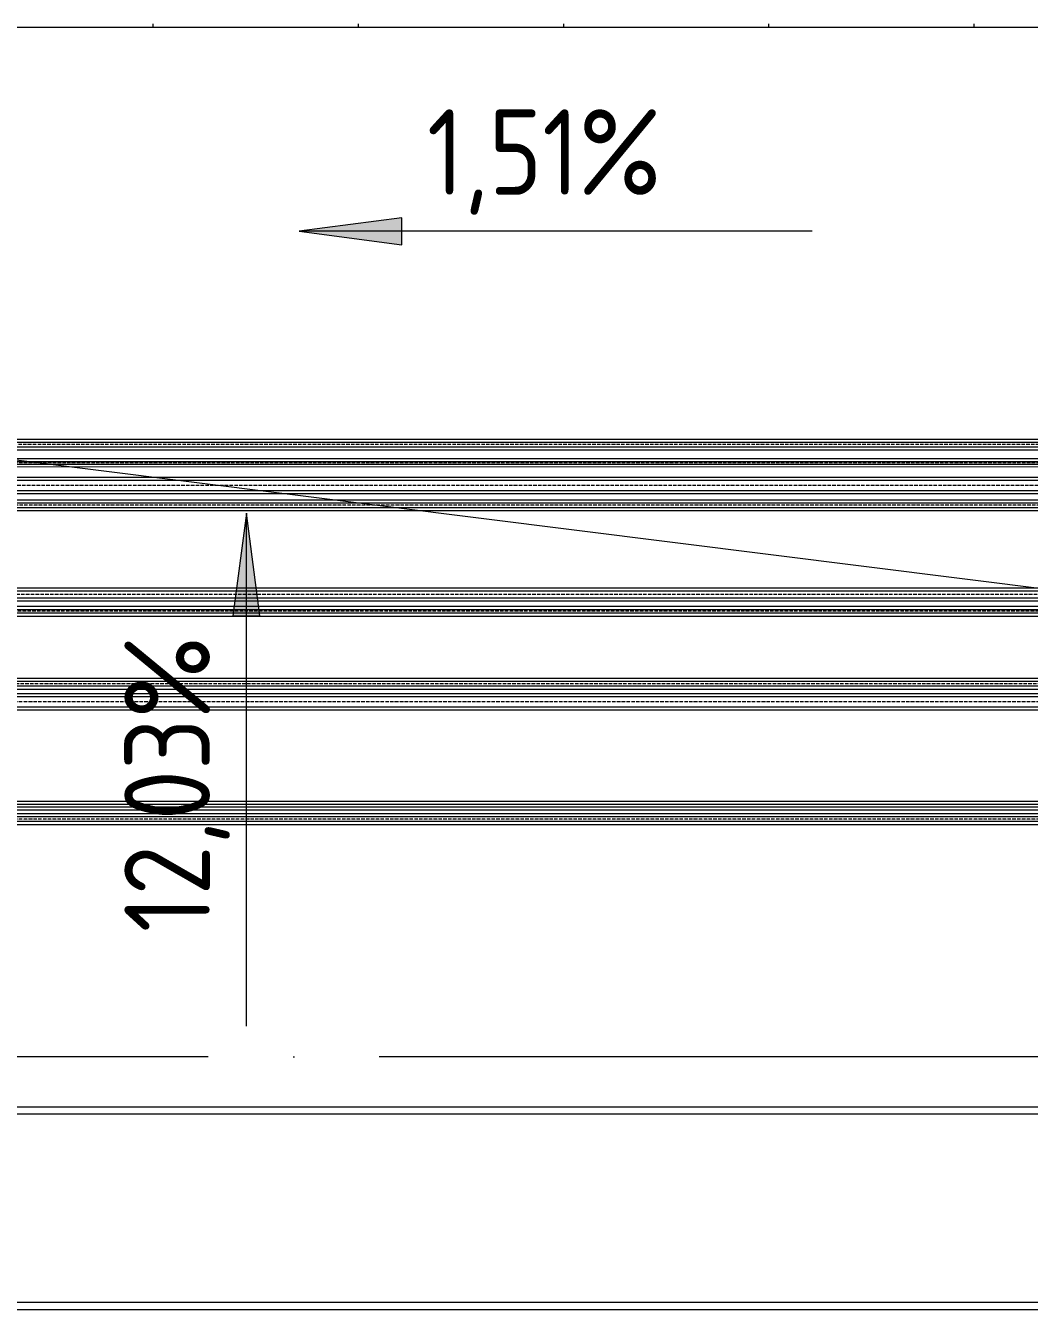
# Model space of a CAD drawing. Header units: millimetres. Extents: x -88595 to 880822, y -1054509 to -148035.
# Drawn here: x 547794 to 550728, y -247990 to -244237 of the extents above; entities that cross this region are included whole.
import ezdxf

# ---------------------------------------------------------------- set-up
doc = ezdxf.new("R2010")
doc.units = ezdxf.units.MM
doc.linetypes.add('$10$ADSK_Осевая', pattern=[14, 10, -2, 0, -2])
doc.linetypes.add('ADSK_Линия сетки', pattern=[25, 20, -2.5, 0, -2.5])
for name, color, linetype, lineweight in [('Изоляция', 7, 'Continuous', 18), ('Крыша', 7, 'Continuous', 9), ('Оборудование', 7, 'Continuous', 18), ('Ограждение', 7, 'Continuous', 9), ('Оси', 7, 'Continuous', 9), ('Размеры', 7, 'Continuous', 9), ('Трубопровод', 7, 'Continuous', 18)]:
    doc.layers.add(name, color=color, linetype=linetype, lineweight=lineweight)
doc.styles.add('GOST Common_2', font='GOST_Common.ttf', dxfattribs={"width": 0.9, "height": 350})

# ---------------------------------------------------------------- blocks, each defined once
blk = doc.blocks.new('Кровля')
at = {"layer": 'Ограждение'}
h = blk.add_hatch(dxfattribs=at)
h.set_pattern_fill('FP_24', color=256, style=0, pattern_type=2)
h.set_pattern_definition([(0, (548766.5, 672653.3), (0, 424.264), []), (90, (548766.5, 672653.3), (-600, 4e-14), [])])
h.paths.add_polyline_path([(573105.5, 682195.5), (573105.5, 682205.5), (555905.5, 682205.5), (555895.5, 682195.5), (572758.1, 682195.5)])
at = {"layer": 'Размеры'}
for points in [[(560860.4, 681599.2), (561160.4, 681559.7), (561160.4, 681638.7)], [(560860.4, 681599.2), (561160.4, 681559.7), (561160.4, 681638.7)], [(560706.4, 680775), (560666.9, 680475), (560745.9, 680475)]]:
    blk.add_hatch(color=256, dxfattribs=at).paths.add_polyline_path(points)
at = {"layer": 'Крыша'}
blk.add_line((564030.5, 680428.7), (559795.5, 680960), dxfattribs=at)
at = {"layer": 'Ограждение'}
for p, q in [((564030.5, 682195.5), (559795.5, 682195.5)), ((552426.3, 679039.7), (576176.3, 679039.7)), ((552447.5, 679018.5), (576197.5, 679018.5)), ((552997.5, 678468.5), (576747.5, 678468.5)), ((553018.7, 678447.2), (576768.7, 678447.2))]:
    blk.add_line(p, q, dxfattribs=at)
at = {"layer": 'Оси', "linetype": 'ADSK_Линия сетки', "ltscale": 100}
blk.add_line((580595.5, 679185.5), (508358.2, 679185.5), dxfattribs=at)
at = {"layer": 'Размеры'}
for p, q in [((561160.4, 681638.7), (560860.4, 681599.2)), ((561160.4, 681638.7), (560860.4, 681599.2)), ((561160.4, 681559.7), (561160.4, 681638.7)), ((561160.4, 681559.7), (561160.4, 681638.7)), ((560860.4, 681599.2), (561160.4, 681559.7)), ((560860.4, 681599.2), (561160.4, 681559.7)), ((560706.4, 680775), (560666.9, 680475)), ((560745.9, 680475), (560706.4, 680775)), ((560666.9, 680475), (560745.9, 680475))]:
    blk.add_line(p, q, dxfattribs=at)
at = {"layer": 'Размеры', "lineweight": 20}
for p, q in [((562360.4, 681599.2), (560860.4, 681599.2)), ((562360.4, 681599.2), (560860.4, 681599.2)), ((560706.4, 679275), (560706.4, 680775))]:
    blk.add_line(p, q, dxfattribs=at)
at = {"layer": 'Размеры', "style": 'GOST Common_2', "width": 0.9}
for s, rotation, p in [('1,51%%%', 360, (561234.6, 681705.9)), ('1,51%%%', 360, (561234.6, 681705.9)), ('12,03%%%', 90, (560599.7, 679549.9))]:
    blk.add_text(s, height=250, rotation=rotation, dxfattribs=at).set_placement(p)

msp = doc.modelspace()

# ---------------------------------------------------------------- linework, layer by layer
at = {"layer": 'Изоляция', "color": 134, "true_color": 0x00a6a6}
for p, q in [((553521.1, -245446.5), (540679.2, -245446.5)), ((540679.2, -245477.2), (553521.1, -245477.2)), ((555976.2, -245558), (540986.6, -245558)), ((540986.6, -245604.6), (555929.6, -245604.6)), ((557160.3, -245881.2), (541127.4, -245881.4)), ((541127.4, -245918.5), (557134.4, -245918.5)), ((558359.2, -246190.6), (540630.9, -246190.6)), ((558323.3, -246199.6), (540630.9, -246199.6)), ((540630.9, -246228.2), (558330.4, -246228.2)), ((540630.9, -246237.2), (558330.4, -246237.2)), ((554721.1, -246541.4), (540471.4, -246541.4)), ((540471.4, -246572.1), (554721.1, -246572.1))]:
    msp.add_line(p, q, dxfattribs=at)
at = {"layer": 'Изоляция', "color": 190, "true_color": 0x8000ff}
for p, q in [((540713, -245524.6), (553537, -245527.6)), ((553537, -245503.3), (540713.3, -245503.4)), ((555921.1, -245624), (540889.7, -245624)), ((540889.7, -245654.7), (555921.1, -245654.7)), ((557129.1, -245935.5), (540299.1, -245935.5)), ((540299.1, -245963), (557129.1, -245963)), ((558321.1, -246145.9), (540627.7, -246145.9)), ((540627.7, -246176.6), (558321.1, -246176.6)), ((554737, -246505.4), (540493.7, -246505.4)), ((540493.7, -246529.8), (554737, -246529.8))]:
    msp.add_line(p, q, dxfattribs=at)
at = {"layer": 'Трубопровод', "color": 134, "true_color": 0x00a6a6}
for p, q in [((553521.1, -245455.5), (540679.2, -245455.5)), ((540679.2, -245468.2), (553521.1, -245468.2)), ((555967.2, -245567), (540986.6, -245567)), ((540986.6, -245595.6), (555938.6, -245595.6)), ((557134.1, -245890.4), (541127.4, -245890.4)), ((541127.4, -245909.5), (557134.4, -245909.5)), ((554721.1, -246550.4), (540471.4, -246550.4)), ((540471.4, -246563.1), (554721.1, -246563.1))]:
    msp.add_line(p, q, dxfattribs=at)
at = {"layer": 'Трубопровод', "color": 134, "linetype": '$10$ADSK_Осевая', "true_color": 0x00a6a6}
for p, q in [((553521.1, -245461.8), (540679.2, -245461.8)), ((555900.9, -245581.3), (540986.6, -245581.3)), ((557152.9, -245900), (541127.4, -245900)), ((558330.7, -246213.8), (540630.9, -246213.9)), ((554721.1, -246556.7), (540471.4, -246556.7))]:
    msp.add_line(p, q, dxfattribs=at)
at = {"layer": 'Трубопровод', "color": 190, "true_color": 0x8000ff}
for p, q in [((553537, -245512.3), (540713.3, -245512.3)), ((540713.3, -245518.6), (553537, -245518.6)), ((555921.1, -245633), (540889.7, -245633)), ((540889.7, -245645.7), (555921.1, -245645.7)), ((557129.1, -245944.5), (540299.1, -245944.5)), ((540299.1, -245954), (557129.1, -245954)), ((558321.1, -246154.9), (540627.7, -246154.9)), ((540627.7, -246167.6), (558321.1, -246167.6)), ((554737, -246514.4), (540493.7, -246514.4)), ((540493.7, -246520.8), (554737, -246520.8))]:
    msp.add_line(p, q, dxfattribs=at)
at = {"layer": 'Трубопровод', "color": 190, "linetype": '$10$ADSK_Осевая', "true_color": 0x8000ff}
for p, q in [((553537, -245515.5), (540713.3, -245515.5)), ((555921.1, -245639.3), (540889.7, -245639.3)), ((557129.1, -245949.3), (540299.1, -245949.3)), ((558321.1, -246161.3), (540627.7, -246161.3))]:
    msp.add_line(p, q, dxfattribs=at)

# ---------------------------------------------------------------- block references
at = {"layer": 'Оборудование', "color": 5, "true_color": 0x0000ff}
msp.add_blockref('Кровля', (-12267.3, -926437.4), dxfattribs=at)

doc.saveas('drawing.dxf')
